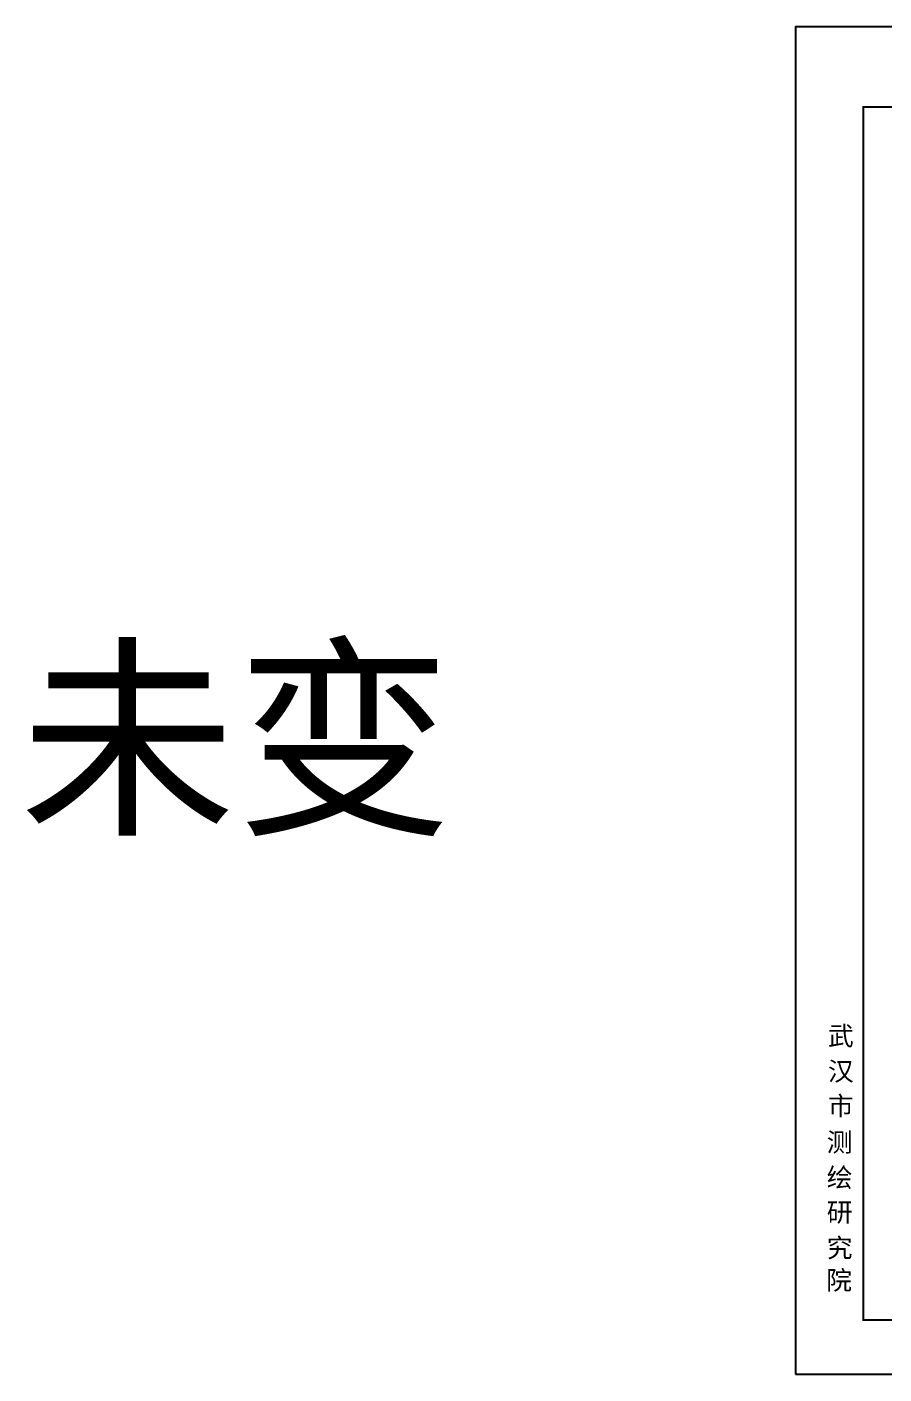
# Model space of a CAD drawing. Extents: x 512858 to 514372, y -232486 to -231710.
# Drawn here: x 513119.2 to 513173.3, y -231883.9 to -231798.9 of the extents above; entities that cross this region are included whole.
import ezdxf

# ---------------------------------------------------------------- set-up
doc = ezdxf.new("R2010")
doc.units = 0
doc.header["$LTSCALE"] = 1000
doc.layers.add('图廓', color=252, linetype='Continuous', lineweight=9)
doc.layers.add('打印图框', color=252, linetype='Continuous', plot=False)
doc.layers.add('楼层注记', color=7, linetype='Continuous')
doc.styles.add('dw', font='simhei.ttf')
doc.styles.add('STYLE1', font='stylu.ttf')

msp = doc.modelspace()

# ---------------------------------------------------------------- linework, layer by layer
at = {"layer": '图廓', "color": 0, "const_width": 0.119}
msp.add_lwpolyline([(513171.968, -231803.964), (513276.769, -231803.964), (513276.769, -231880.48), (513171.968, -231880.48)], close=True, dxfattribs=at)
at = {"layer": '打印图框', "color": 6, "ltscale": 0.5}
msp.add_lwpolyline([(513167.687, -231883.892), (513280.995, -231883.892), (513280.995, -231798.919), (513167.687, -231798.919)], close=True, dxfattribs=at)

# ---------------------------------------------------------------- texts
at = {"layer": '图廓', "color": 0, "linetype": 'Continuous', "style": 'STYLE1'}
for s, p in [('武', (513169.735, -231863.155)), ('汉', (513169.735, -231865.387)), ('市', (513169.735, -231867.577)), ('测', (513169.661, -231869.859)), ('绘', (513169.661, -231872.09)), ('研', (513169.661, -231874.28)), ('究', (513169.661, -231876.532)), ('院', (513169.624, -231878.569))]:
    msp.add_text(s, height=1.191, dxfattribs=at).set_placement(p)
at = {"layer": '楼层注记', "style": 'dw'}
msp.add_text('未变', height=10, dxfattribs=at).set_placement((513118.739, -231848.847))

doc.saveas('drawing.dxf')
